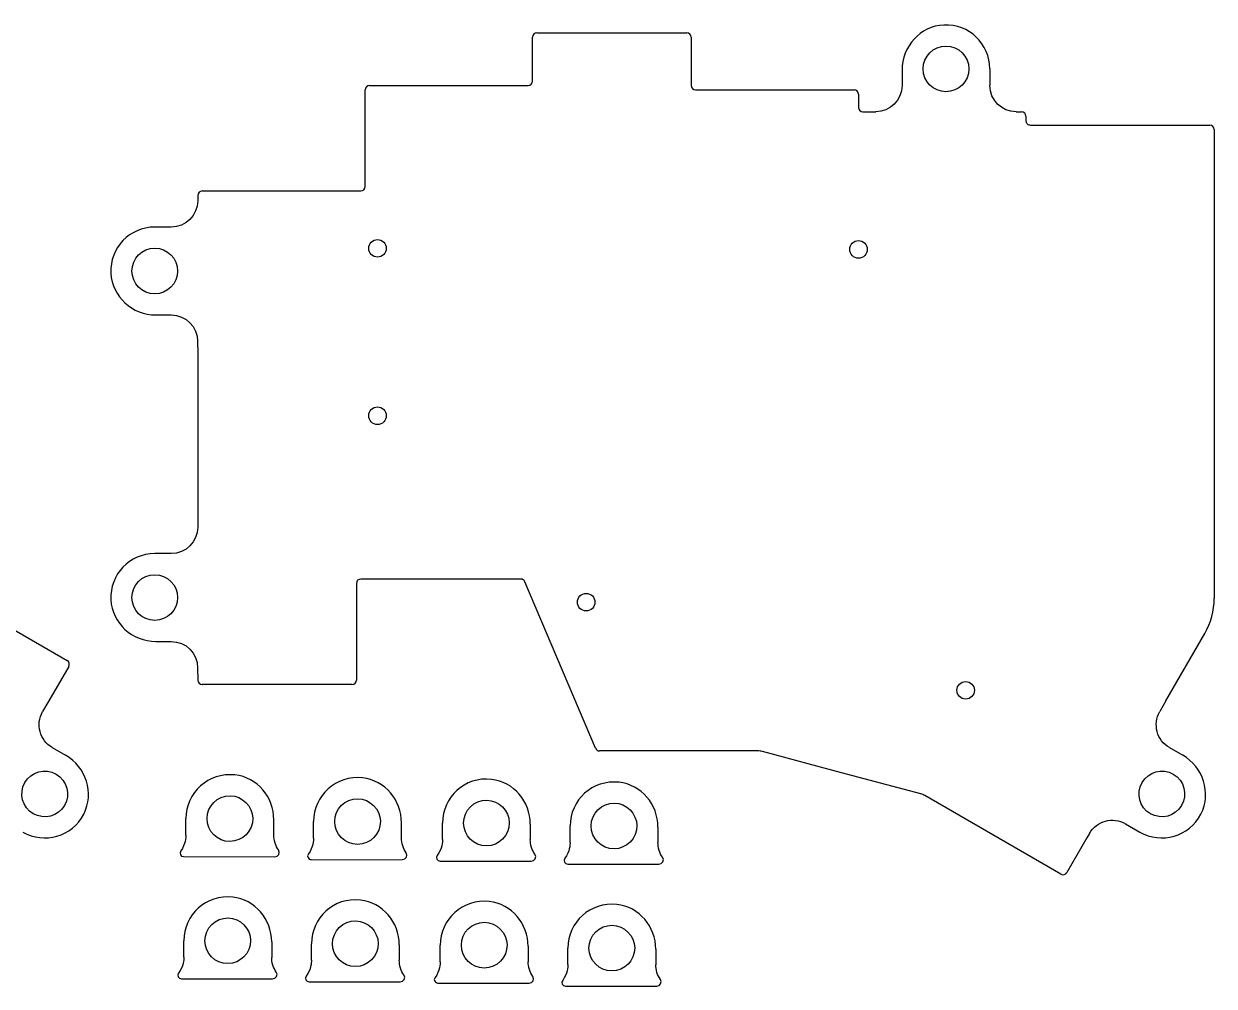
# Model space of a CAD drawing. Extents: x -57 to 196, y -181 to 29.
# Drawn here: x 60.2 to 195.7, y -80.4 to 29.1 of the extents above; entities that cross this region are included whole.
import ezdxf

# ---------------------------------------------------------------- set-up
doc = ezdxf.new("R2010")
doc.units = 0
for name, color, linetype in [('Edge318', 7, 'CONTINUOUS'), ('Edge319', 7, 'CONTINUOUS'), ('Edge320', 7, 'CONTINUOUS'), ('Edge321', 7, 'CONTINUOUS'), ('Edge322', 7, 'CONTINUOUS'), ('Edge323', 7, 'CONTINUOUS'), ('Edge324', 7, 'CONTINUOUS'), ('Edge325', 7, 'CONTINUOUS'), ('Edge326', 7, 'CONTINUOUS'), ('Edge327', 7, 'CONTINUOUS'), ('Edge328', 7, 'CONTINUOUS'), ('Edge329', 7, 'CONTINUOUS'), ('Edge330', 7, 'CONTINUOUS'), ('Edge331', 7, 'CONTINUOUS'), ('Edge332', 7, 'CONTINUOUS'), ('Edge333', 7, 'CONTINUOUS'), ('Edge334', 7, 'CONTINUOUS'), ('Edge335', 7, 'CONTINUOUS'), ('Edge336', 7, 'CONTINUOUS'), ('Edge337', 7, 'CONTINUOUS'), ('Edge338', 7, 'CONTINUOUS'), ('Edge339', 7, 'CONTINUOUS'), ('Edge340', 7, 'CONTINUOUS'), ('Edge341', 7, 'CONTINUOUS'), ('Edge342', 7, 'CONTINUOUS'), ('Edge343', 7, 'CONTINUOUS'), ('Edge344', 7, 'CONTINUOUS'), ('Edge345', 7, 'CONTINUOUS'), ('Edge346', 7, 'CONTINUOUS'), ('Edge347', 7, 'CONTINUOUS'), ('Edge348', 7, 'CONTINUOUS'), ('Edge349', 7, 'CONTINUOUS'), ('Edge350', 7, 'CONTINUOUS'), ('Edge351', 7, 'CONTINUOUS'), ('Edge352', 7, 'CONTINUOUS'), ('Edge353', 7, 'CONTINUOUS'), ('Edge354', 7, 'CONTINUOUS'), ('Edge355', 7, 'CONTINUOUS'), ('Edge356', 7, 'CONTINUOUS'), ('Edge357', 7, 'CONTINUOUS'), ('Edge358', 7, 'CONTINUOUS'), ('Edge359', 7, 'CONTINUOUS'), ('Edge360', 7, 'CONTINUOUS'), ('Edge361', 7, 'CONTINUOUS'), ('Edge362', 7, 'CONTINUOUS'), ('Edge363', 7, 'CONTINUOUS'), ('Edge364', 7, 'CONTINUOUS'), ('Edge365', 7, 'CONTINUOUS'), ('Edge366', 7, 'CONTINUOUS'), ('Edge367', 7, 'CONTINUOUS'), ('Edge368', 7, 'CONTINUOUS'), ('Edge369', 7, 'CONTINUOUS'), ('Edge370', 7, 'CONTINUOUS'), ('Edge371', 7, 'CONTINUOUS'), ('Edge372', 7, 'CONTINUOUS'), ('Edge373', 7, 'CONTINUOUS'), ('Edge374', 7, 'CONTINUOUS'), ('Edge375', 7, 'CONTINUOUS'), ('Edge376', 7, 'CONTINUOUS'), ('Edge377', 7, 'CONTINUOUS'), ('Edge378', 7, 'CONTINUOUS'), ('Edge379', 7, 'CONTINUOUS'), ('Edge380', 7, 'CONTINUOUS'), ('Edge381', 7, 'CONTINUOUS'), ('Edge382', 7, 'CONTINUOUS'), ('Edge383', 7, 'CONTINUOUS'), ('Edge384', 7, 'CONTINUOUS'), ('Edge385', 7, 'CONTINUOUS'), ('Edge386', 7, 'CONTINUOUS'), ('Edge387', 7, 'CONTINUOUS'), ('Edge388', 7, 'CONTINUOUS'), ('Edge389', 7, 'CONTINUOUS'), ('Edge390', 7, 'CONTINUOUS'), ('Edge391', 7, 'CONTINUOUS'), ('Edge392', 7, 'CONTINUOUS'), ('Edge393', 7, 'CONTINUOUS'), ('Edge394', 7, 'CONTINUOUS'), ('Edge395', 7, 'CONTINUOUS'), ('Edge396', 7, 'CONTINUOUS'), ('Edge397', 7, 'CONTINUOUS'), ('Edge398', 7, 'CONTINUOUS'), ('Edge399', 7, 'CONTINUOUS'), ('Edge400', 7, 'CONTINUOUS'), ('Edge401', 7, 'CONTINUOUS'), ('Edge402', 7, 'CONTINUOUS'), ('Edge403', 7, 'CONTINUOUS'), ('Edge404', 7, 'CONTINUOUS'), ('Edge405', 7, 'CONTINUOUS'), ('Edge431', 7, 'CONTINUOUS'), ('Edge432', 7, 'CONTINUOUS'), ('Edge434', 7, 'CONTINUOUS'), ('Edge436', 7, 'CONTINUOUS'), ('Edge438', 7, 'CONTINUOUS'), ('Edge439', 7, 'CONTINUOUS'), ('Edge441', 7, 'CONTINUOUS'), ('Edge444', 7, 'CONTINUOUS'), ('Edge446', 7, 'CONTINUOUS'), ('Edge447', 7, 'CONTINUOUS'), ('Edge449', 7, 'CONTINUOUS'), ('Edge451', 7, 'CONTINUOUS'), ('Edge453', 7, 'CONTINUOUS'), ('Edge454', 7, 'CONTINUOUS'), ('Edge456', 7, 'CONTINUOUS'), ('Edge458', 7, 'CONTINUOUS'), ('Edge460', 7, 'CONTINUOUS'), ('Edge461', 7, 'CONTINUOUS'), ('Edge463', 7, 'CONTINUOUS'), ('Line001', 7, 'CONTINUOUS'), ('Line008', 7, 'CONTINUOUS'), ('Line009', 7, 'CONTINUOUS'), ('Line010', 7, 'CONTINUOUS'), ('Line039', 7, 'CONTINUOUS'), ('Line040', 7, 'CONTINUOUS'), ('Line041', 7, 'CONTINUOUS'), ('Line042', 7, 'CONTINUOUS'), ('Line043', 7, 'CONTINUOUS'), ('Line044', 7, 'CONTINUOUS'), ('Line045', 7, 'CONTINUOUS'), ('Line046', 7, 'CONTINUOUS'), ('Line047', 7, 'CONTINUOUS'), ('Line048', 7, 'CONTINUOUS'), ('Line049', 7, 'CONTINUOUS'), ('Line050', 7, 'CONTINUOUS'), ('Line051', 7, 'CONTINUOUS'), ('Line052', 7, 'CONTINUOUS'), ('Line053', 7, 'CONTINUOUS'), ('Line054', 7, 'CONTINUOUS'), ('Line055', 7, 'CONTINUOUS'), ('Line056', 7, 'CONTINUOUS'), ('Line057', 7, 'CONTINUOUS'), ('Line058', 7, 'CONTINUOUS'), ('Line059', 7, 'CONTINUOUS'), ('Line060', 7, 'CONTINUOUS'), ('Line061', 7, 'CONTINUOUS'), ('Line062', 7, 'CONTINUOUS'), ('Line075', 7, 'CONTINUOUS'), ('Line076', 7, 'CONTINUOUS'), ('Line079', 7, 'CONTINUOUS'), ('Line080', 7, 'CONTINUOUS'), ('Line081', 7, 'CONTINUOUS'), ('Line082', 7, 'CONTINUOUS'), ('Line083', 7, 'CONTINUOUS'), ('Line084', 7, 'CONTINUOUS'), ('Line085', 7, 'CONTINUOUS'), ('Line086', 7, 'CONTINUOUS'), ('Line087', 7, 'CONTINUOUS'), ('Line088', 7, 'CONTINUOUS'), ('Line089', 7, 'CONTINUOUS'), ('Line090', 7, 'CONTINUOUS'), ('Line091', 7, 'CONTINUOUS'), ('Line092', 7, 'CONTINUOUS'), ('Line093', 7, 'CONTINUOUS'), ('Line094', 7, 'CONTINUOUS'), ('Shape', 7, 'CONTINUOUS'), ('Shape057', 7, 'CONTINUOUS'), ('Shape058', 7, 'CONTINUOUS'), ('Shape453', 7, 'CONTINUOUS'), ('Shape454', 7, 'CONTINUOUS'), ('Shape455', 7, 'CONTINUOUS'), ('Shape456', 7, 'CONTINUOUS'), ('Shape457', 7, 'CONTINUOUS'), ('Shape458', 7, 'CONTINUOUS'), ('Shape459', 7, 'CONTINUOUS'), ('Shape461', 7, 'CONTINUOUS'), ('Shape462', 7, 'CONTINUOUS'), ('Shape463', 7, 'CONTINUOUS'), ('Shape464', 7, 'CONTINUOUS'), ('Shape465', 7, 'CONTINUOUS'), ('Shape466', 7, 'CONTINUOUS'), ('Shape467', 7, 'CONTINUOUS'), ('Shape468', 7, 'CONTINUOUS'), ('Shape469', 7, 'CONTINUOUS'), ('Shape470', 7, 'CONTINUOUS'), ('Shape471', 7, 'CONTINUOUS'), ('Shape472', 7, 'CONTINUOUS'), ('Shape473', 7, 'CONTINUOUS'), ('Shape474', 7, 'CONTINUOUS'), ('Shape475', 7, 'CONTINUOUS'), ('Shape476', 7, 'CONTINUOUS'), ('Shape477', 7, 'CONTINUOUS'), ('Shape478', 7, 'CONTINUOUS'), ('Shape479', 7, 'CONTINUOUS'), ('Shape480', 7, 'CONTINUOUS'), ('Shape481', 7, 'CONTINUOUS'), ('Shape484', 7, 'CONTINUOUS'), ('Shape485', 7, 'CONTINUOUS'), ('Shape486', 7, 'CONTINUOUS'), ('Shape487', 7, 'CONTINUOUS'), ('Shape488', 7, 'CONTINUOUS'), ('Shape489', 7, 'CONTINUOUS'), ('Shape490', 7, 'CONTINUOUS'), ('Shape492', 7, 'CONTINUOUS'), ('Shape493', 7, 'CONTINUOUS'), ('Shape494', 7, 'CONTINUOUS'), ('Shape495', 7, 'CONTINUOUS'), ('Shape496', 7, 'CONTINUOUS'), ('Shape497', 7, 'CONTINUOUS'), ('Shape498', 7, 'CONTINUOUS'), ('Shape499', 7, 'CONTINUOUS'), ('Shape500', 7, 'CONTINUOUS'), ('Shape501', 7, 'CONTINUOUS'), ('Shape502', 7, 'CONTINUOUS'), ('Shape504', 7, 'CONTINUOUS'), ('Shape505', 7, 'CONTINUOUS'), ('Shape506', 7, 'CONTINUOUS'), ('Shape507', 7, 'CONTINUOUS'), ('Shape508', 7, 'CONTINUOUS'), ('Wire005', 7, 'CONTINUOUS'), ('Wire021', 7, 'CONTINUOUS'), ('Wire023', 7, 'CONTINUOUS'), ('Wire025', 7, 'CONTINUOUS'), ('Wire026', 7, 'CONTINUOUS')]:
    doc.layers.add(name, color=color, linetype=linetype)

msp = doc.modelspace()

# ---------------------------------------------------------------- linework, layer by layer
at = {"layer": 'Edge318'}
msp.add_open_spline([(88.4136, -75.3637), (88.4136, -72.7972), (86.5336, -70.5454), (83.9824, -70.2639)], degree=3, dxfattribs=at)
at = {"layer": 'Edge319'}
msp.add_open_spline([(81.0624, -61.334), (81.0624, -59.8858), (82.2463, -58.7139), (83.6994, -58.734)], degree=3, dxfattribs=at)
at = {"layer": 'Edge320'}
msp.add_open_spline([(112.849, -64.4347), (111.413, -64.4347), (110.249, -63.2705), (110.249, -61.8347)], degree=3, dxfattribs=at)
at = {"layer": 'Edge321'}
msp.add_open_spline([(117.984, -64.6119), (117.877, -64.2792), (117.847, -63.9716), (117.848, -63.7194)], degree=3, dxfattribs=at)
at = {"layer": 'Edge322'}
msp.add_open_spline([(98.7549, -56.6994), (95.7387, -56.3663), (93.1863, -58.719), (93.1863, -61.6679)], degree=3, dxfattribs=at)
at = {"layer": 'Edge323'}
msp.add_open_spline([(115.2, -75.6961), (115.22, -77.1492), (114.048, -78.3334), (112.6, -78.3334)], degree=3, dxfattribs=at)
at = {"layer": 'Edge324'}
msp.add_open_spline([(95.3377, -75.5662), (95.3377, -74.118), (96.5216, -72.9461), (97.9747, -72.9665)], degree=3, dxfattribs=at)
at = {"layer": 'Edge325'}
msp.add_open_spline([(100.537, -75.5291), (100.558, -76.9822), (99.3862, -78.1661), (97.9376, -78.1661)], degree=3, dxfattribs=at)
at = {"layer": 'Edge326'}
msp.add_open_spline([(127.693, -71.0983), (124.676, -70.7656), (122.124, -73.1183), (122.124, -76.0668)], degree=3, dxfattribs=at)
at = {"layer": 'Edge327'}
msp.add_open_spline([(118.125, -79.2897), (117.968, -79.0682), (117.83, -78.8093), (117.735, -78.5101)], degree=3, dxfattribs=at)
at = {"layer": 'Edge328'}
msp.add_open_spline([(83.6994, -58.734), (85.0802, -58.7534), (86.243, -59.9162), (86.262, -61.2969)], degree=3, dxfattribs=at)
at = {"layer": 'Edge329'}
msp.add_open_spline([(88.7706, -65.6662), (89.1693, -65.6662), (89.4169, -65.2164), (89.1873, -64.8904)], degree=3, dxfattribs=at)
at = {"layer": 'Edge330'}
msp.add_open_spline([(89.1873, -64.8904), (89.0306, -64.6689), (88.8931, -64.4103), (88.7971, -64.1108)], degree=3, dxfattribs=at)
at = {"layer": 'Edge331'}
msp.add_open_spline([(88.7971, -64.1108), (88.6909, -63.7785), (88.6613, -63.4709), (88.6623, -63.2186)], degree=3, dxfattribs=at)
at = {"layer": 'Edge332'}
msp.add_open_spline([(88.6623, -61.4653), (88.6623, -58.8985), (86.782, -56.6467), (84.2311, -56.3652)], degree=3, dxfattribs=at)
at = {"layer": 'Edge333'}
msp.add_open_spline([(84.2311, -56.3652), (81.2152, -56.0325), (78.6625, -58.3852), (78.6625, -61.3341)], degree=3, dxfattribs=at)
at = {"layer": 'Edge334'}
msp.add_open_spline([(78.6625, -63.2162), (78.6622, -63.4726), (78.629, -64.2572), (78.0663, -65.0111)], degree=3, dxfattribs=at)
at = {"layer": 'Edge335'}
msp.add_open_spline([(78.0663, -65.0111), (77.8652, -65.2796), (78.0568, -65.6627), (78.3926, -65.6627)], degree=3, dxfattribs=at)
at = {"layer": 'Edge336'}
msp.add_open_spline([(97.9747, -72.9665), (99.3555, -72.9856), (100.518, -74.1484), (100.537, -75.5291)], degree=3, dxfattribs=at)
at = {"layer": 'Edge337'}
msp.add_open_spline([(97.9376, -78.1661), (96.5018, -78.1661), (95.3377, -77.002), (95.3377, -75.5662)], degree=3, dxfattribs=at)
at = {"layer": 'Edge338'}
msp.add_open_spline([(132.232, -80.3993), (132.631, -80.3993), (132.879, -79.9495), (132.649, -79.6235)], degree=3, dxfattribs=at)
at = {"layer": 'Edge339'}
msp.add_open_spline([(132.649, -79.6235), (132.492, -79.402), (132.354, -79.1431), (132.259, -78.8443)], degree=3, dxfattribs=at)
at = {"layer": 'Edge340'}
msp.add_open_spline([(132.259, -78.8443), (132.153, -78.5112), (132.123, -78.2036), (132.124, -77.9517)], degree=3, dxfattribs=at)
at = {"layer": 'Edge341'}
msp.add_open_spline([(132.124, -76.1984), (132.124, -73.6316), (130.244, -71.3798), (127.693, -71.0983)], degree=3, dxfattribs=at)
at = {"layer": 'Edge342'}
msp.add_open_spline([(122.124, -77.9493), (122.124, -78.2054), (122.091, -78.9903), (121.528, -79.7442)], degree=3, dxfattribs=at)
at = {"layer": 'Edge343'}
msp.add_open_spline([(121.528, -79.7442), (121.327, -80.0127), (121.518, -80.3958), (121.854, -80.3958)], degree=3, dxfattribs=at)
at = {"layer": 'Edge344'}
msp.add_open_spline([(88.5219, -79.5646), (88.9209, -79.5649), (89.1685, -79.1151), (88.9385, -78.7891)], degree=3, dxfattribs=at)
at = {"layer": 'Edge345'}
msp.add_open_spline([(88.9385, -78.7891), (88.7819, -78.5676), (88.6443, -78.3087), (88.5487, -78.0095)], degree=3, dxfattribs=at)
at = {"layer": 'Edge346'}
msp.add_open_spline([(88.5487, -78.0095), (88.4425, -77.6768), (88.4125, -77.3692), (88.4136, -77.1173)], degree=3, dxfattribs=at)
at = {"layer": 'Edge347'}
msp.add_open_spline([(83.9824, -70.2639), (80.9665, -69.9309), (78.4138, -72.2836), (78.4138, -75.2324)], degree=3, dxfattribs=at)
at = {"layer": 'Edge348'}
msp.add_open_spline([(78.4138, -77.1149), (78.4138, -77.371), (78.3802, -78.1559), (77.8179, -78.9098)], degree=3, dxfattribs=at)
at = {"layer": 'Edge349'}
msp.add_open_spline([(77.8179, -78.9098), (77.6165, -79.1779), (77.808, -79.561), (78.1439, -79.561)], degree=3, dxfattribs=at)
at = {"layer": 'Edge350'}
msp.add_open_spline([(110, -75.7331), (110, -74.285), (111.184, -73.113), (112.637, -73.1335)], degree=3, dxfattribs=at)
at = {"layer": 'Edge351'}
msp.add_open_spline([(112.637, -73.1335), (114.018, -73.1525), (115.181, -74.3153), (115.2, -75.6961)], degree=3, dxfattribs=at)
at = {"layer": 'Edge352'}
msp.add_open_spline([(112.6, -78.3334), (111.164, -78.3334), (110, -77.1689), (110, -75.7331)], degree=3, dxfattribs=at)
at = {"layer": 'Edge353'}
msp.add_open_spline([(95.5861, -61.6678), (95.5861, -60.2197), (96.7703, -59.0477), (98.2234, -59.0678)], degree=3, dxfattribs=at)
at = {"layer": 'Edge354'}
msp.add_open_spline([(98.2234, -59.0678), (99.6042, -59.0872), (100.767, -60.25), (100.786, -61.6308)], degree=3, dxfattribs=at)
at = {"layer": 'Edge355'}
msp.add_open_spline([(100.786, -61.6308), (100.806, -63.0835), (99.6345, -64.2678), (98.186, -64.2678)], degree=3, dxfattribs=at)
at = {"layer": 'Edge356'}
msp.add_open_spline([(98.186, -64.2678), (96.7502, -64.2678), (95.5861, -63.1036), (95.5861, -61.6678)], degree=3, dxfattribs=at)
at = {"layer": 'Edge357'}
msp.add_open_spline([(124.773, -62.1686), (124.773, -60.7204), (125.956, -59.5485), (127.41, -59.5686)], degree=3, dxfattribs=at)
at = {"layer": 'Edge358'}
msp.add_open_spline([(127.41, -59.5686), (128.79, -59.588), (129.953, -60.7507), (129.972, -62.1315)], degree=3, dxfattribs=at)
at = {"layer": 'Edge359'}
msp.add_open_spline([(129.972, -62.1315), (129.993, -63.5842), (128.821, -64.7685), (127.373, -64.7685)], degree=3, dxfattribs=at)
at = {"layer": 'Edge360'}
msp.add_open_spline([(127.373, -64.7685), (125.937, -64.7685), (124.773, -63.6044), (124.773, -62.1686)], degree=3, dxfattribs=at)
at = {"layer": 'Edge361'}
msp.add_open_spline([(103.046, -79.8984), (103.445, -79.8987), (103.692, -79.4489), (103.462, -79.123)], degree=3, dxfattribs=at)
at = {"layer": 'Edge362'}
msp.add_open_spline([(103.462, -79.123), (103.306, -78.9014), (103.168, -78.6425), (103.073, -78.3433)], degree=3, dxfattribs=at)
at = {"layer": 'Edge363'}
msp.add_open_spline([(103.073, -78.3433), (102.966, -78.0107), (102.936, -77.703), (102.937, -77.4512)], degree=3, dxfattribs=at)
at = {"layer": 'Edge364'}
msp.add_open_spline([(102.937, -75.6975), (102.937, -73.131), (101.057, -70.8793), (98.5062, -70.5978)], degree=3, dxfattribs=at)
at = {"layer": 'Edge365'}
msp.add_open_spline([(98.5062, -70.5978), (95.4903, -70.2647), (92.9376, -72.6174), (92.9376, -75.5663)], degree=3, dxfattribs=at)
at = {"layer": 'Edge366'}
msp.add_open_spline([(92.9376, -77.4487), (92.9376, -77.7048), (92.9041, -78.4897), (92.3414, -79.2436)], degree=3, dxfattribs=at)
at = {"layer": 'Edge367'}
msp.add_open_spline([(92.3414, -79.2436), (92.1407, -79.5117), (92.3322, -79.8949), (92.6677, -79.8952)], degree=3, dxfattribs=at)
at = {"layer": 'Edge368'}
msp.add_open_spline([(80.8137, -75.2324), (80.8137, -73.7842), (81.9979, -72.6123), (83.4507, -72.6328)], degree=3, dxfattribs=at)
at = {"layer": 'Edge369'}
msp.add_open_spline([(83.4507, -72.6328), (84.8315, -72.6518), (85.9942, -73.8146), (86.0136, -75.1953)], degree=3, dxfattribs=at)
at = {"layer": 'Edge370'}
msp.add_open_spline([(86.0136, -75.1953), (86.0337, -76.6484), (84.8621, -77.8323), (83.4136, -77.8323)], degree=3, dxfattribs=at)
at = {"layer": 'Edge371'}
msp.add_open_spline([(83.4136, -77.8323), (81.9778, -77.8323), (80.8137, -76.6682), (80.8137, -75.2324)], degree=3, dxfattribs=at)
at = {"layer": 'Edge372'}
msp.add_open_spline([(110.249, -61.8347), (110.249, -60.3866), (111.433, -59.2146), (112.886, -59.2347)], degree=3, dxfattribs=at)
at = {"layer": 'Edge373'}
msp.add_open_spline([(112.886, -59.2347), (114.267, -59.2541), (115.429, -60.4169), (115.448, -61.7977)], degree=3, dxfattribs=at)
at = {"layer": 'Edge374'}
msp.add_open_spline([(115.448, -61.7977), (115.469, -63.2504), (114.297, -64.4347), (112.849, -64.4347)], degree=3, dxfattribs=at)
at = {"layer": 'Edge375'}
msp.add_open_spline([(117.957, -66.1669), (118.356, -66.1669), (118.603, -65.7171), (118.373, -65.3912)], degree=3, dxfattribs=at)
at = {"layer": 'Edge376'}
msp.add_open_spline([(118.373, -65.3912), (118.217, -65.1696), (118.079, -64.911), (117.984, -64.6119)], degree=3, dxfattribs=at)
at = {"layer": 'Edge377'}
msp.add_open_spline([(117.848, -61.9661), (117.848, -59.3992), (115.968, -57.1478), (113.417, -56.8663)], degree=3, dxfattribs=at)
at = {"layer": 'Edge378'}
msp.add_open_spline([(113.417, -56.8663), (110.401, -56.5333), (107.849, -58.886), (107.849, -61.8348)], degree=3, dxfattribs=at)
at = {"layer": 'Edge379'}
msp.add_open_spline([(107.849, -63.7169), (107.849, -63.9734), (107.815, -64.7579), (107.253, -65.5118)], degree=3, dxfattribs=at)
at = {"layer": 'Edge380'}
msp.add_open_spline([(107.253, -65.5118), (107.052, -65.7806), (107.243, -66.1634), (107.579, -66.1638)], degree=3, dxfattribs=at)
at = {"layer": 'Edge381'}
msp.add_open_spline([(103.294, -66), (103.693, -66), (103.941, -65.5502), (103.711, -65.2242)], degree=3, dxfattribs=at)
at = {"layer": 'Edge382'}
msp.add_open_spline([(103.711, -65.2242), (103.554, -65.0027), (103.417, -64.7441), (103.321, -64.4446)], degree=3, dxfattribs=at)
at = {"layer": 'Edge383'}
msp.add_open_spline([(103.321, -64.4446), (103.215, -64.1123), (103.185, -63.8047), (103.186, -63.5524)], degree=3, dxfattribs=at)
at = {"layer": 'Edge384'}
msp.add_open_spline([(103.186, -61.7991), (103.186, -59.2323), (101.306, -56.9805), (98.7549, -56.6994)], degree=3, dxfattribs=at)
at = {"layer": 'Edge385'}
msp.add_open_spline([(93.1863, -63.55), (93.186, -63.8064), (93.1528, -64.591), (92.5901, -65.3449)], degree=3, dxfattribs=at)
at = {"layer": 'Edge386'}
msp.add_open_spline([(92.5901, -65.3449), (92.3891, -65.6137), (92.5806, -65.9965), (92.9161, -65.9968)], degree=3, dxfattribs=at)
at = {"layer": 'Edge387'}
msp.add_open_spline([(132.481, -66.5008), (132.88, -66.5008), (133.127, -66.051), (132.897, -65.7254)], degree=3, dxfattribs=at)
at = {"layer": 'Edge388'}
msp.add_open_spline([(132.897, -65.7254), (132.741, -65.5035), (132.603, -65.2449), (132.507, -64.9457)], degree=3, dxfattribs=at)
at = {"layer": 'Edge389'}
msp.add_open_spline([(132.507, -64.9457), (132.401, -64.6131), (132.371, -64.3054), (132.372, -64.0532)], degree=3, dxfattribs=at)
at = {"layer": 'Edge390'}
msp.add_open_spline([(132.372, -62.2999), (132.372, -59.7331), (130.492, -57.4817), (127.941, -57.2001)], degree=3, dxfattribs=at)
at = {"layer": 'Edge391'}
msp.add_open_spline([(127.941, -57.2001), (124.925, -56.8671), (122.372, -59.2198), (122.372, -62.1687)], degree=3, dxfattribs=at)
at = {"layer": 'Edge392'}
msp.add_open_spline([(122.372, -64.0511), (122.372, -64.3072), (122.339, -65.0918), (121.777, -65.8457)], degree=3, dxfattribs=at)
at = {"layer": 'Edge393'}
msp.add_open_spline([(121.777, -65.8457), (121.576, -66.1145), (121.767, -66.4972), (122.103, -66.4976)], degree=3, dxfattribs=at)
at = {"layer": 'Edge394'}
msp.add_open_spline([(117.708, -80.0655), (118.107, -80.0655), (118.355, -79.6157), (118.125, -79.2897)], degree=3, dxfattribs=at)
at = {"layer": 'Edge395'}
msp.add_open_spline([(117.735, -78.5101), (117.629, -78.1774), (117.599, -77.8698), (117.6, -77.6179)], degree=3, dxfattribs=at)
at = {"layer": 'Edge396'}
msp.add_open_spline([(117.6, -75.8646), (117.6, -73.2978), (115.72, -71.046), (113.169, -70.7645)], degree=3, dxfattribs=at)
at = {"layer": 'Edge397'}
msp.add_open_spline([(113.169, -70.7645), (110.153, -70.4318), (107.6, -72.7845), (107.6, -75.733)], degree=3, dxfattribs=at)
at = {"layer": 'Edge398'}
msp.add_open_spline([(107.6, -77.6155), (107.6, -77.8716), (107.567, -78.6565), (107.004, -79.4104)], degree=3, dxfattribs=at)
at = {"layer": 'Edge399'}
msp.add_open_spline([(107.004, -79.4104), (106.803, -79.6789), (106.995, -80.062), (107.33, -80.062)], degree=3, dxfattribs=at)
at = {"layer": 'Edge400'}
msp.add_open_spline([(124.524, -76.0669), (124.524, -74.6188), (125.708, -73.4469), (127.161, -73.4673)], degree=3, dxfattribs=at)
at = {"layer": 'Edge401'}
msp.add_open_spline([(127.161, -73.4673), (128.542, -73.4864), (129.704, -74.6491), (129.723, -76.0299)], degree=3, dxfattribs=at)
at = {"layer": 'Edge402'}
msp.add_open_spline([(129.723, -76.0299), (129.744, -77.4826), (128.572, -78.6673), (127.124, -78.6673)], degree=3, dxfattribs=at)
at = {"layer": 'Edge403'}
msp.add_open_spline([(127.124, -78.6673), (125.688, -78.6673), (124.524, -77.5031), (124.524, -76.0669)], degree=3, dxfattribs=at)
at = {"layer": 'Edge404'}
msp.add_open_spline([(86.262, -61.2969), (86.2825, -62.7497), (85.1105, -63.934), (83.6624, -63.934)], degree=3, dxfattribs=at)
at = {"layer": 'Edge405'}
msp.add_open_spline([(83.6624, -63.934), (82.2266, -63.934), (81.0624, -62.7698), (81.0624, -61.334)], degree=3, dxfattribs=at)
at = {"layer": 'Edge431'}
msp.add_open_spline([(60.0841, -62.8593), (62.5447, -64.28), (65.7116, -63.371), (67.0299, -60.8167)], degree=3, dxfattribs=at)
at = {"layer": 'Edge432'}
msp.add_open_spline([(67.0299, -60.8167), (68.2653, -58.4243), (67.2934, -55.4744), (64.9617, -54.1282)], degree=3, dxfattribs=at)
at = {"layer": 'Edge434'}
msp.add_open_spline([(63.4524, -53.2568), (62.0183, -52.4289), (61.5264, -50.5949), (62.3535, -49.1602)], degree=3, dxfattribs=at)
at = {"layer": 'Edge436'}
msp.add_open_spline([(79.9926, -28.1813), (79.9912, -29.8376), (78.6485, -31.1788), (76.9926, -31.1788)], degree=3, dxfattribs=at)
at = {"layer": 'Edge438'}
msp.add_open_spline([(75.108, -31.1788), (72.2668, -31.1788), (69.9786, -33.5495), (70.1141, -36.4208)], degree=3, dxfattribs=at)
at = {"layer": 'Edge439'}
msp.add_open_spline([(70.1141, -36.4208), (70.2404, -39.1103), (72.5571, -41.179), (75.2495, -41.179)], degree=3, dxfattribs=at)
at = {"layer": 'Edge441'}
msp.add_open_spline([(76.9922, -41.179), (78.6482, -41.179), (79.9912, -42.5214), (79.9922, -44.1773)], degree=3, dxfattribs=at)
at = {"layer": 'Edge444'}
msp.add_open_spline([(79.9926, 8.96752), (79.9912, 7.31123), (78.6485, 5.96996), (76.9926, 5.96996)], degree=3, dxfattribs=at)
at = {"layer": 'Edge446'}
msp.add_open_spline([(75.108, 5.96996), (72.2668, 5.96996), (69.9786, 3.5993), (70.1141, 0.72804)], degree=3, dxfattribs=at)
at = {"layer": 'Edge447'}
msp.add_open_spline([(70.1141, 0.72804), (70.2404, -1.96154), (72.5571, -4.03023), (75.2495, -4.03023)], degree=3, dxfattribs=at)
at = {"layer": 'Edge449'}
msp.add_open_spline([(76.9922, -4.03023), (78.6482, -4.03023), (79.9912, -5.37255), (79.9922, -7.02849)], degree=3, dxfattribs=at)
at = {"layer": 'Edge451'}
msp.add_open_spline([(181.48, -63.013), (182.31, -61.5793), (184.143, -61.0891), (185.577, -61.9171)], degree=3, dxfattribs=at)
at = {"layer": 'Edge453'}
msp.add_open_spline([(187.209, -62.8593), (189.67, -64.28), (192.837, -63.371), (194.155, -60.8167)], degree=3, dxfattribs=at)
at = {"layer": 'Edge454'}
msp.add_open_spline([(194.155, -60.8167), (195.39, -58.4243), (194.418, -55.4744), (192.087, -54.1282)], degree=3, dxfattribs=at)
at = {"layer": 'Edge456'}
msp.add_open_spline([(190.577, -53.2568), (189.143, -52.4289), (188.651, -50.5949), (189.478, -49.1602)], degree=3, dxfattribs=at)
at = {"layer": 'Edge458'}
msp.add_open_spline([(173.143, 19.0824), (171.486, 19.0838), (170.145, 20.4265), (170.145, 22.0824)], degree=3, dxfattribs=at)
at = {"layer": 'Edge460'}
msp.add_open_spline([(170.145, 23.967), (170.145, 26.8082), (167.774, 29.0964), (164.903, 28.9609)], degree=3, dxfattribs=at)
at = {"layer": 'Edge461'}
msp.add_open_spline([(164.903, 28.9609), (162.213, 28.8346), (160.145, 26.5179), (160.145, 23.8255)], degree=3, dxfattribs=at)
at = {"layer": 'Edge463'}
msp.add_open_spline([(160.145, 22.0828), (160.145, 20.4268), (158.802, 19.0838), (157.147, 19.0828)], degree=3, dxfattribs=at)
at = {"layer": 'Line001'}
msp.add_line((65.314, -44.0168), (63.0456, -47.9459), dxfattribs=at)
at = {"layer": 'Line008'}
msp.add_line((80, -8.42619), (80, -27.5738), dxfattribs=at)
at = {"layer": 'Line009'}
msp.add_line((190.171, -47.9459), (194.596, -40.2805), dxfattribs=at)
at = {"layer": 'Line010'}
msp.add_line((181.17, -63.5354), (178.902, -67.4645), dxfattribs=at)
at = {"layer": 'Line039'}
msp.add_line((122.103, -66.4976), (132.481, -66.5008), dxfattribs=at)
at = {"layer": 'Line040'}
msp.add_line((78.6625, -63.2162), (78.6625, -61.3341), dxfattribs=at)
at = {"layer": 'Line041'}
msp.add_line((121.854, -80.3958), (132.232, -80.3993), dxfattribs=at)
at = {"layer": 'Line042'}
msp.add_line((117.6, -75.8646), (117.6, -77.6179), dxfattribs=at)
at = {"layer": 'Line043'}
msp.add_line((107.33, -80.062), (117.708, -80.0655), dxfattribs=at)
at = {"layer": 'Line044'}
msp.add_line((88.6623, -63.2186), (88.6623, -61.4653), dxfattribs=at)
at = {"layer": 'Line045'}
msp.add_line((78.3926, -65.6627), (88.7706, -65.6662), dxfattribs=at)
at = {"layer": 'Line046'}
msp.add_line((93.1863, -63.55), (93.1863, -61.6679), dxfattribs=at)
at = {"layer": 'Line047'}
msp.add_line((103.186, -63.5524), (103.186, -61.7991), dxfattribs=at)
at = {"layer": 'Line048'}
msp.add_line((92.8504, -66.0331), (103.294, -66), dxfattribs=at)
at = {"layer": 'Line049'}
msp.add_line((107.849, -63.7169), (107.849, -61.8348), dxfattribs=at)
at = {"layer": 'Line050'}
msp.add_line((117.848, -61.9661), (117.848, -63.7194), dxfattribs=at)
at = {"layer": 'Line051'}
msp.add_line((107.579, -66.1638), (117.957, -66.1669), dxfattribs=at)
at = {"layer": 'Line052'}
msp.add_line((122.372, -64.0511), (122.372, -62.1687), dxfattribs=at)
at = {"layer": 'Line053'}
msp.add_line((132.372, -62.2999), (132.372, -64.0532), dxfattribs=at)
at = {"layer": 'Line054'}
msp.add_line((78.4138, -77.1149), (78.4138, -75.2324), dxfattribs=at)
at = {"layer": 'Line055'}
msp.add_line((88.4136, -75.3637), (88.4136, -77.1173), dxfattribs=at)
at = {"layer": 'Line056'}
msp.add_line((78.1439, -79.561), (88.5219, -79.5646), dxfattribs=at)
at = {"layer": 'Line057'}
msp.add_line((92.9376, -77.4487), (92.9376, -75.5663), dxfattribs=at)
at = {"layer": 'Line058'}
msp.add_line((102.937, -75.6975), (102.937, -77.4512), dxfattribs=at)
at = {"layer": 'Line059'}
msp.add_line((92.6677, -79.8952), (103.046, -79.8984), dxfattribs=at)
at = {"layer": 'Line060'}
msp.add_line((107.6, -77.6155), (107.6, -75.733), dxfattribs=at)
at = {"layer": 'Line061'}
msp.add_line((122.124, -77.9493), (122.124, -76.0668), dxfattribs=at)
at = {"layer": 'Line062'}
msp.add_line((132.124, -76.1984), (132.124, -77.9517), dxfattribs=at)
at = {"layer": 'Line075'}
msp.add_line((63.0456, -47.9459), (62.3535, -49.1602), dxfattribs=at)
at = {"layer": 'Line076'}
msp.add_line((63.4524, -53.2568), (64.9617, -54.1282), dxfattribs=at)
at = {"layer": 'Line079'}
msp.add_line((80, 9.575), (79.9926, 8.96752), dxfattribs=at)
at = {"layer": 'Line080'}
msp.add_line((76.9926, 5.96996), (75.108, 5.96996), dxfattribs=at)
at = {"layer": 'Line081'}
msp.add_line((75.2495, -4.03023), (76.9922, -4.03023), dxfattribs=at)
at = {"layer": 'Line082'}
msp.add_line((79.9922, -7.02849), (80, -8.42619), dxfattribs=at)
at = {"layer": 'Line083'}
msp.add_line((80, -27.5738), (79.9926, -28.1813), dxfattribs=at)
at = {"layer": 'Line084'}
msp.add_line((76.9926, -31.1788), (75.108, -31.1788), dxfattribs=at)
at = {"layer": 'Line085'}
msp.add_line((75.2495, -41.179), (76.9922, -41.179), dxfattribs=at)
at = {"layer": 'Line086'}
msp.add_line((79.9922, -44.1773), (80, -45.575), dxfattribs=at)
at = {"layer": 'Line087'}
msp.add_line((190.171, -47.9459), (189.478, -49.1602), dxfattribs=at)
at = {"layer": 'Line088'}
msp.add_line((190.577, -53.2568), (192.087, -54.1282), dxfattribs=at)
at = {"layer": 'Line089'}
msp.add_line((185.577, -61.9171), (187.209, -62.8593), dxfattribs=at)
at = {"layer": 'Line090'}
msp.add_line((181.48, -63.013), (181.17, -63.5354), dxfattribs=at)
at = {"layer": 'Line091'}
msp.add_line((155.7, 19.075), (157.147, 19.0828), dxfattribs=at)
at = {"layer": 'Line092'}
msp.add_line((160.145, 23.8255), (160.145, 22.0828), dxfattribs=at)
at = {"layer": 'Line093'}
msp.add_line((170.145, 23.967), (170.145, 22.0824), dxfattribs=at)
at = {"layer": 'Line094'}
msp.add_line((173.143, 19.0824), (173.75, 19.075), dxfattribs=at)
at = {"layer": 'Shape'}
msp.add_line((116.769, -34.075), (108.075, -34.075), dxfattribs=at)
at = {"layer": 'Shape057'}
msp.add_line((49.4993, -34.3088), (65.131, -43.3338), dxfattribs=at)
at = {"layer": 'Shape058'}
msp.add_arc((64.881, -43.7668), 0.5, -30, 60, dxfattribs=at)
at = {"layer": 'Shape453'}
msp.add_line((108.075, -34.075), (98.55, -34.075), dxfattribs=at)
at = {"layer": 'Shape454'}
msp.add_arc((98.55, -34.575), 0.5, 90, 180, dxfattribs=at)
at = {"layer": 'Shape455'}
msp.add_line((98.05, -34.575), (98.05, -45.575), dxfattribs=at)
at = {"layer": 'Shape456'}
msp.add_arc((97.55, -45.575), 0.5, -90, 0, dxfattribs=at)
at = {"layer": 'Shape457'}
msp.add_line((97.55, -46.075), (89.025, -46.075), dxfattribs=at)
at = {"layer": 'Shape458'}
msp.add_line((89.025, -46.075), (80.5, -46.075), dxfattribs=at)
at = {"layer": 'Shape459'}
msp.add_arc((80.5, -45.575), 0.5, 180, -90, dxfattribs=at)
at = {"layer": 'Shape461'}
msp.add_arc((80.5, 9.575), 0.5, 90, 180, dxfattribs=at)
at = {"layer": 'Shape462'}
msp.add_line((80.5, 10.075), (89.025, 10.075), dxfattribs=at)
at = {"layer": 'Shape463'}
msp.add_line((89.025, 10.075), (98.55, 10.075), dxfattribs=at)
at = {"layer": 'Shape464'}
msp.add_arc((98.55, 10.575), 0.5, -90, 0, dxfattribs=at)
at = {"layer": 'Shape465'}
msp.add_line((99.05, 10.575), (99.05, 21.575), dxfattribs=at)
at = {"layer": 'Shape466'}
msp.add_arc((99.55, 21.575), 0.5, 90, 180, dxfattribs=at)
at = {"layer": 'Shape467'}
msp.add_line((99.55, 22.075), (108.075, 22.075), dxfattribs=at)
at = {"layer": 'Shape468'}
msp.add_line((108.075, 22.075), (117.6, 22.075), dxfattribs=at)
at = {"layer": 'Shape469'}
msp.add_arc((117.6, 22.575), 0.5, -90, 0, dxfattribs=at)
at = {"layer": 'Shape470'}
msp.add_line((118.1, 22.575), (118.1, 27.575), dxfattribs=at)
at = {"layer": 'Shape471'}
msp.add_arc((118.6, 27.575), 0.5, 90, 180, dxfattribs=at)
at = {"layer": 'Shape472'}
msp.add_line((118.6, 28.075), (127.125, 28.075), dxfattribs=at)
at = {"layer": 'Shape473'}
msp.add_line((127.125, 28.075), (135.65, 28.075), dxfattribs=at)
at = {"layer": 'Shape474'}
msp.add_arc((135.65, 27.575), 0.5, 0, 90, dxfattribs=at)
at = {"layer": 'Shape475'}
msp.add_line((136.15, 27.575), (136.15, 22.075), dxfattribs=at)
at = {"layer": 'Shape476'}
msp.add_arc((136.65, 22.075), 0.5, 180, -90, dxfattribs=at)
at = {"layer": 'Shape477'}
msp.add_line((136.65, 21.575), (146.175, 21.575), dxfattribs=at)
at = {"layer": 'Shape478'}
msp.add_line((146.175, 21.575), (154.7, 21.575), dxfattribs=at)
at = {"layer": 'Shape479'}
msp.add_arc((154.7, 21.075), 0.5, 0, 90, dxfattribs=at)
at = {"layer": 'Shape480'}
msp.add_line((155.2, 21.075), (155.2, 19.575), dxfattribs=at)
at = {"layer": 'Shape481'}
msp.add_arc((155.7, 19.575), 0.5, 180, -90, dxfattribs=at)
at = {"layer": 'Shape484'}
msp.add_arc((173.75, 18.575), 0.5, 0, 90, dxfattribs=at)
at = {"layer": 'Shape485'}
msp.add_line((174.25, 18.575), (174.25, 18.075), dxfattribs=at)
at = {"layer": 'Shape486'}
msp.add_arc((174.75, 18.075), 0.5, 180, -89.9943, dxfattribs=at)
at = {"layer": 'Shape487'}
msp.add_line((174.75, 17.575), (195.168, 17.5728), dxfattribs=at)
at = {"layer": 'Shape488'}
msp.add_arc((195.168, 17.0728), 0.5, 0, 89.9938, dxfattribs=at)
at = {"layer": 'Shape489'}
msp.add_line((195.668, 17.0728), (195.668, -36.2805), dxfattribs=at)
at = {"layer": 'Shape490'}
msp.add_arc((187.668, -36.2805), 8, -30, 0, dxfattribs=at)
at = {"layer": 'Shape492'}
msp.add_arc((178.469, -67.2145), 0.5, -120, -30, dxfattribs=at)
at = {"layer": 'Shape493'}
msp.add_line((178.219, -67.6475), (162.758, -58.7212), dxfattribs=at)
at = {"layer": 'Shape494'}
msp.add_arc((161.758, -60.4533), 2, 60, 75, dxfattribs=at)
at = {"layer": 'Shape495'}
msp.add_line((162.275, -58.5214), (153.266, -56.1073), dxfattribs=at)
at = {"layer": 'Shape496'}
msp.add_line((153.266, -56.1073), (144.256, -53.6931), dxfattribs=at)
at = {"layer": 'Shape497'}
msp.add_arc((143.738, -55.625), 2, 75, 90, dxfattribs=at)
at = {"layer": 'Shape498'}
msp.add_line((143.738, -53.625), (134.411, -53.625), dxfattribs=at)
at = {"layer": 'Shape499'}
msp.add_line((134.411, -53.625), (125.717, -53.625), dxfattribs=at)
at = {"layer": 'Shape500'}
msp.add_arc((125.717, -53.125), 0.5, -157.031, -90, dxfattribs=at)
at = {"layer": 'Shape501'}
msp.add_line((125.257, -53.3201), (117.229, -34.3799), dxfattribs=at)
at = {"layer": 'Shape502'}
msp.add_arc((116.769, -34.575), 0.5, 22.9687, 90, dxfattribs=at)
at = {"layer": 'Shape504'}
msp.add_circle((100.455, 3.556), 1, dxfattribs=at)
at = {"layer": 'Shape505'}
msp.add_circle((100.455, -15.494), 1, dxfattribs=at)
at = {"layer": 'Shape506'}
msp.add_circle((155.192, 3.429), 1, dxfattribs=at)
at = {"layer": 'Shape507'}
msp.add_circle((167.384, -46.736), 1, dxfattribs=at)
at = {"layer": 'Shape508'}
msp.add_circle((124.204, -36.703), 1, dxfattribs=at)
at = {"layer": 'Wire005'}
for points in [[(60.3325, -57.2288), (61.0504, -55.9854), (62.6404, -55.5591), (63.8842, -56.2772)], [(63.8842, -56.2772), (65.1276, -56.9951), (65.5537, -58.5854), (64.8358, -59.8288)], [(61.2842, -60.7805), (60.0405, -60.0624), (59.6146, -58.4723), (60.3325, -57.2288)], [(64.8358, -59.8288), (64.1179, -61.0723), (62.5276, -61.4984), (61.2842, -60.7805)]]:
    msp.add_open_spline(points, degree=3, dxfattribs=at)
at = {"layer": 'Wire021'}
for points in [[(72.5082, 0.96959), (72.5082, 2.40539), (73.6723, 3.56956), (75.1081, 3.56956)], [(75.1081, 3.56956), (76.5443, 3.56956), (77.7081, 2.40539), (77.7081, 0.96959)], [(75.1081, -1.63039), (73.6723, -1.63039), (72.5082, -0.46622), (72.5082, 0.96959)], [(77.7081, 0.96959), (77.7081, -0.46622), (76.5443, -1.63039), (75.1081, -1.63039)]]:
    msp.add_open_spline(points, degree=3, dxfattribs=at)
at = {"layer": 'Wire023'}
for points in [[(72.5082, -36.1792), (72.5082, -34.7434), (73.6723, -33.5793), (75.1081, -33.5793)], [(75.1081, -33.5793), (76.5443, -33.5793), (77.7081, -34.7434), (77.7081, -36.1792)], [(75.1081, -38.7792), (73.6723, -38.7792), (72.5082, -37.615), (72.5082, -36.1792)], [(77.7081, -36.1792), (77.7081, -37.615), (76.5443, -38.7792), (75.1081, -38.7792)]]:
    msp.add_open_spline(points, degree=3, dxfattribs=at)
at = {"layer": 'Wire025'}
for points in [[(162.545, 23.9669), (162.545, 25.4027), (163.709, 26.5668), (165.145, 26.5668)], [(165.145, 26.5668), (166.58, 26.5668), (167.745, 25.4027), (167.745, 23.9669)], [(165.145, 21.3669), (163.709, 21.3669), (162.545, 22.5307), (162.545, 23.9669)], [(167.745, 23.9669), (167.745, 22.5307), (166.58, 21.3669), (165.145, 21.3669)]]:
    msp.add_open_spline(points, degree=3, dxfattribs=at)
at = {"layer": 'Wire026'}
for points in [[(187.458, -57.2288), (188.175, -55.9854), (189.765, -55.5591), (191.009, -56.2772)], [(191.009, -56.2772), (192.253, -56.9951), (192.679, -58.5854), (191.961, -59.8288)], [(188.409, -60.7805), (187.165, -60.0624), (186.74, -58.4723), (187.458, -57.2288)], [(191.961, -59.8288), (191.243, -61.0723), (189.653, -61.4984), (188.409, -60.7805)]]:
    msp.add_open_spline(points, degree=3, dxfattribs=at)

doc.saveas('drawing.dxf')
